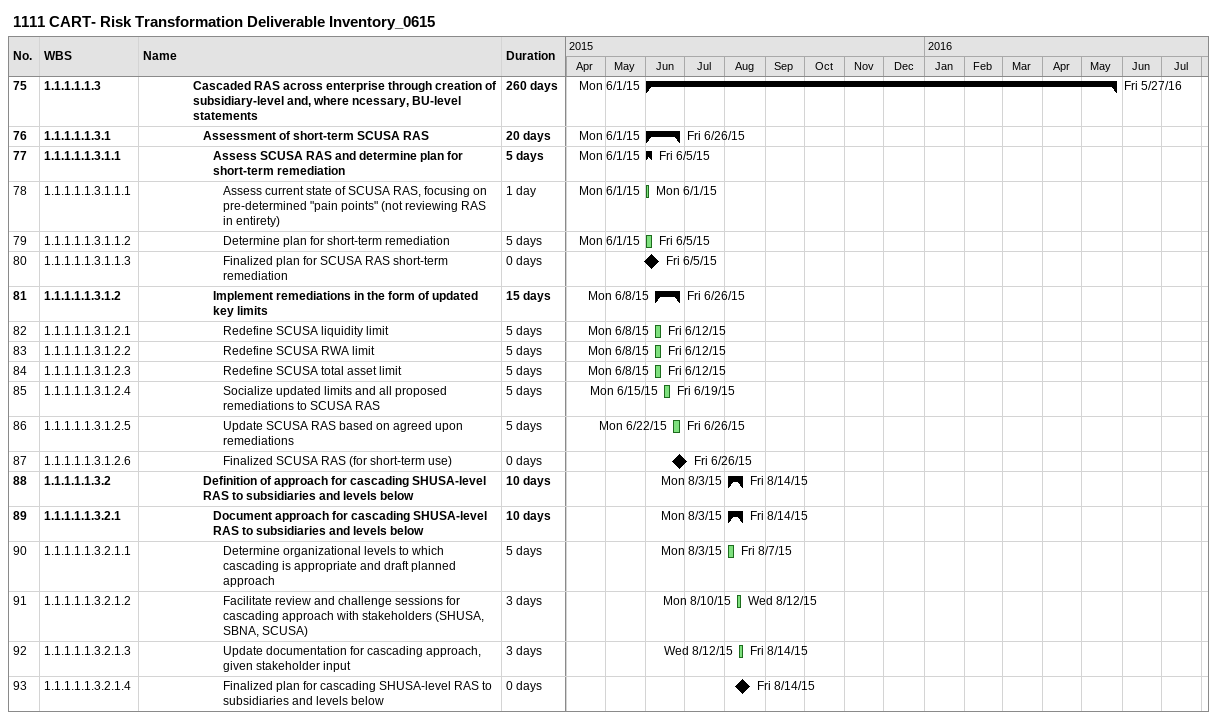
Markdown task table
1111 CART- Risk Transformation Deliverable Inventory_0615

| ID | WBS | Task | Duration | Start | Finish |
|---|---|---|---|---|---|
| 75 | 1.1.1.1.1.3 | **Cascaded RAS across enterprise through creation of subsidiary-level and, where ncessary, BU-level statements** | 260d | 2015-06-01 | 2016-05-27 |
| 76 | 1.1.1.1.1.3.1 | **Assessment of short-term SCUSA RAS** | 20d | 2015-06-01 | 2015-06-26 |
| 77 | 1.1.1.1.1.3.1.1 | **Assess SCUSA RAS and determine plan for short-term remediation** | 5d | 2015-06-01 | 2015-06-05 |
| 78 | 1.1.1.1.1.3.1.1.1 | Assess current state of SCUSA RAS, focusing on pre-determined "pain points" (not reviewing RAS in entirety) | 1d | 2015-06-01 | 2015-06-01 |
| 79 | 1.1.1.1.1.3.1.1.2 | Determine plan for short-term remediation | 5d | 2015-06-01 | 2015-06-05 |
| 80 | 1.1.1.1.1.3.1.1.3 | Finalized plan for SCUSA RAS short-term remediation | 0d | 2015-06-05 | 2015-06-05 |
| 81 | 1.1.1.1.1.3.1.2 | **Implement remediations in the form of updated key limits** | 15d | 2015-06-08 | 2015-06-26 |
| 82 | 1.1.1.1.1.3.1.2.1 | Redefine SCUSA liquidity limit | 5d | 2015-06-08 | 2015-06-12 |
| 83 | 1.1.1.1.1.3.1.2.2 | Redefine SCUSA RWA limit | 5d | 2015-06-08 | 2015-06-12 |
| 84 | 1.1.1.1.1.3.1.2.3 | Redefine SCUSA total asset limit | 5d | 2015-06-08 | 2015-06-12 |
| 85 | 1.1.1.1.1.3.1.2.4 | Socialize updated limits and all proposed remediations to SCUSA RAS | 5d | 2015-06-15 | 2015-06-19 |
| 86 | 1.1.1.1.1.3.1.2.5 | Update SCUSA RAS based on agreed upon remediations | 5d | 2015-06-22 | 2015-06-26 |
| 87 | 1.1.1.1.1.3.1.2.6 | Finalized SCUSA RAS (for short-term use) | 0d | 2015-06-26 | 2015-06-26 |
| 88 | 1.1.1.1.1.3.2 | **Definition of approach for cascading SHUSA-level RAS to subsidiaries and levels below** | 10d | 2015-08-03 | 2015-08-14 |
| 89 | 1.1.1.1.1.3.2.1 | **Document approach for cascading SHUSA-level RAS to subsidiaries and levels below** | 10d | 2015-08-03 | 2015-08-14 |
| 90 | 1.1.1.1.1.3.2.1.1 | Determine organizational levels to which cascading is appropriate and draft planned approach | 5d | 2015-08-03 | 2015-08-07 |
| 91 | 1.1.1.1.1.3.2.1.2 | Facilitate review and challenge sessions for cascading approach with stakeholders (SHUSA, SBNA, SCUSA) | 3d | 2015-08-10 | 2015-08-12 |
| 92 | 1.1.1.1.1.3.2.1.3 | Update documentation for cascading approach, given stakeholder input | 3d | 2015-08-12 | 2015-08-14 |
| 93 | 1.1.1.1.1.3.2.1.4 | Finalized plan for cascading SHUSA-level RAS to subsidiaries and levels below | 0d | 2015-08-14 | 2015-08-14 |
